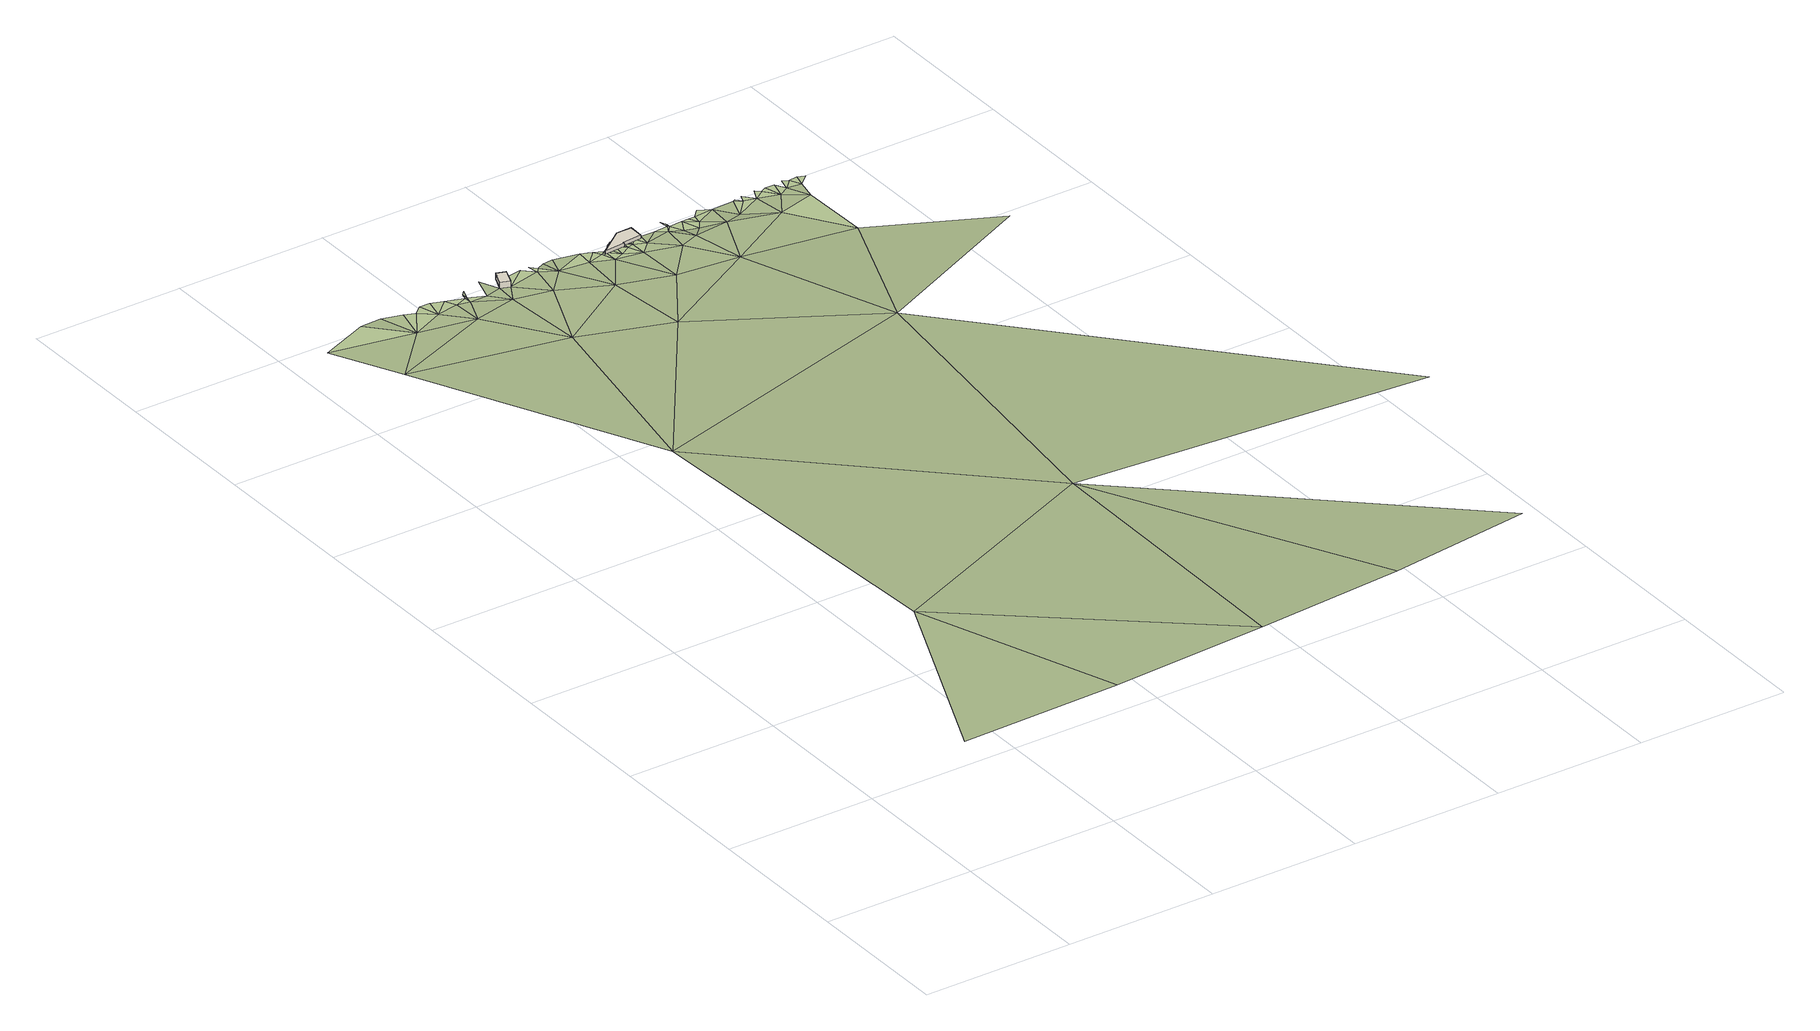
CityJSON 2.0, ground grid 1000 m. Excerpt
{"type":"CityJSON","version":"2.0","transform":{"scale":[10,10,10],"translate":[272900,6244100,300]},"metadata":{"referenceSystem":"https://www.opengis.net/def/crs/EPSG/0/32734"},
"CityObjects":{
"building1":{"type":"Building","attributes":{"building":"service","building:levels":1,"building_height":4.1,"roof_height":33.15,"ground_height":29.05,"plus_code":"4FRW3C9V+J5G"},"geometry":[{"type":"Solid","lod":"1","boundaries":[[[[0,1,2,3]],[[1,4,5,2]],[[4,6,7,5]],[[6,0,3,7]],[[3,2,5,7]],[[6,4,1,0]]]]}]},
"building2":{"type":"Building","attributes":{"address":"Great Choice Guest House 24 Warwick Street Woodstock Cape Town","building":"house","building:levels":1,"operator":"Great Choice Guest Houses","building_height":4.1,"roof_height":30.29,"ground_height":26.19,"plus_code":"4FRW3C9V+JHC"},"geometry":[{"type":"Solid","lod":"1","boundaries":[[[[8,9,10,11]],[[9,12,13,10]],[[12,14,15,13]],[[14,16,17,15]],[[16,18,19,17]],[[18,8,11,19]],[[11,10,13,15,17,19]],[[18,16,14,12,9,8]]]]}]},
"terrain1":{"type":"TINRelief","geometry":[{"type":"CompositeSurface","lod":"1","boundaries":[[[20,21,22]],[[23,22,21]],[[23,24,22]],[[25,22,24]],[[26,27,28]],[[29,28,27]],[[30,26,25]],[[23,31,24]],[[27,32,29]],[[33,27,26]],[[32,27,34]],[[27,35,34]],[[33,26,30]],[[35,27,36]],[[36,27,33]],[[37,35,36]],[[37,36,38]],[[36,39,38]],[[30,25,40]],[[36,33,41]],[[39,36,41]],[[41,33,42]],[[41,43,39]],[[43,41,42]],[[33,30,44]],[[44,42,33]],[[43,42,45]],[[45,46,43]],[[47,46,45]],[[45,42,48]],[[49,25,24]],[[42,44,48]],[[50,24,31]],[[48,44,1]],[[44,30,51]],[[1,52,48]],[[1,44,4]],[[25,49,40]],[[44,51,4]],[[53,51,30]],[[30,40,53]],[[6,4,54]],[[4,51,55]],[[4,55,54]],[[51,56,55]],[[55,57,58]],[[53,56,51]],[[56,57,55]],[[56,59,57]],[[60,59,56]],[[61,53,40]],[[56,53,62]],[[60,56,63]],[[62,63,56]],[[53,64,62]],[[61,64,53]],[[62,65,63]],[[65,62,66]],[[64,66,62]],[[61,40,67]],[[68,65,66]],[[69,66,64]],[[66,69,68]],[[69,64,70]],[[68,69,71]],[[71,72,68]],[[69,70,73]],[[72,71,74]],[[64,61,75]],[[76,72,74]],[[70,64,75]],[[73,70,77]],[[40,49,67]],[[72,76,78]],[[79,78,76]],[[80,77,70]],[[79,81,78]],[[80,70,75]],[[82,77,80]],[[81,79,83]],[[24,84,49]],[[85,82,80]],[[80,75,86]],[[85,80,86]],[[87,85,88]],[[89,75,61]],[[86,88,85]],[[90,88,86]],[[75,91,86]],[[90,86,92]],[[91,92,86]],[[91,75,89]],[[67,89,61]],[[92,91,93]],[[93,91,94]],[[89,95,91]],[[94,91,95]],[[67,96,89]],[[89,96,95]],[[95,97,94]],[[95,98,97]],[[95,96,99]],[[99,98,95]],[[97,100,101]],[[98,100,97]],[[102,99,96]],[[96,67,103]],[[104,98,99]],[[102,104,99]],[[103,102,96]],[[105,104,102]],[[67,49,106]],[[104,105,107]],[[105,102,103]],[[107,105,108]],[[109,108,105]],[[103,67,110]],[[103,109,105]],[[111,108,109]],[[112,109,103]],[[67,106,110]],[[112,103,110]],[[112,113,109]],[[114,113,112]],[[113,114,115]],[[114,112,116]],[[116,112,110]],[[117,114,116]],[[106,49,118]],[[116,110,119]],[[120,116,121]],[[122,110,106]],[[119,121,116]],[[110,122,119]],[[119,123,121]],[[119,124,123]],[[124,119,125]],[[119,122,125]],[[125,122,126]],[[125,127,128]],[[127,125,126]],[[127,126,129]],[[129,126,130]]]}]}
},
"vertices":[
[153,701,12],[149,691,12],[149,691,16],[153,701,16],[155,689,12],[155,689,16],[159,699,12],[159,699,16],
[249,703,9],[239,703,9],[239,703,13],[249,703,13],[222,690,9],[222,690,13],[236,691,9],[236,691,13],[236,692,9],[236,692,13],[249,693,9],[249,693,13],
[10,20,83],[107,6,95],[82,175,70],[205,1,103],[242,246,67],[104,451,35],[45,637,16],[81,677,12],[25,686,13],[58,700,13],[147,615,17],[303,6,105],[74,703,11],[117,667,14],[86,698,12],[93,695,12],[103,687,12],[99,700,12],[106,700,12],[114,697,12],[203,589,21],[118,690,12],[126,688,12],[126,693,12],[147,675,13],[127,693,12],[127,697,12],[130,700,12],[138,688,12],[303,512,31],[400,20,104],[171,669,14],[144,705,11],[202,651,16],[170,701,12],[177,694,12],[188,688,12],[180,697,12],[176,701,12],[187,702,10],[194,703,10],[237,640,16],[208,686,12],[209,697,12],[222,680,12],[216,694,12],[219,689,12],[279,636,16],[222,691,12],[222,690,12],[229,683,12],[224,691,12],[225,693,12],[226,690,12],[226,692,12],[240,677,12],[228,694,12],[230,691,12],[228,696,12],[231,696,12],[236,687,12],[231,698,12],[234,691,12],[233,698,12],[481,231,65],[236,691,12],[240,688,12],[236,692,12],[238,692,12],[261,668,14],[240,693,12],[248,685,12],[244,693,12],[249,693,12],[259,694,11],[266,690,11],[274,673,14],[269,695,11],[270,694,11],[274,686,11],[270,697,11],[268,701,11],[283,683,11],[298,677,13],[279,695,11],[287,689,11],[355,627,14],[284,695,11],[288,695,11],[301,696,11],[331,669,12],[293,700,11],[312,684,10],[317,698,10],[322,695,10],[319,699,10],[330,693,10],[324,700,10],[431,583,18],[344,689,10],[334,701,10],[337,698,10],[356,676,12],[341,700,10],[347,700,10],[351,693,10],[361,692,10],[357,699,10],[353,701,10],[363,700,10],[368,698,10]
]}
